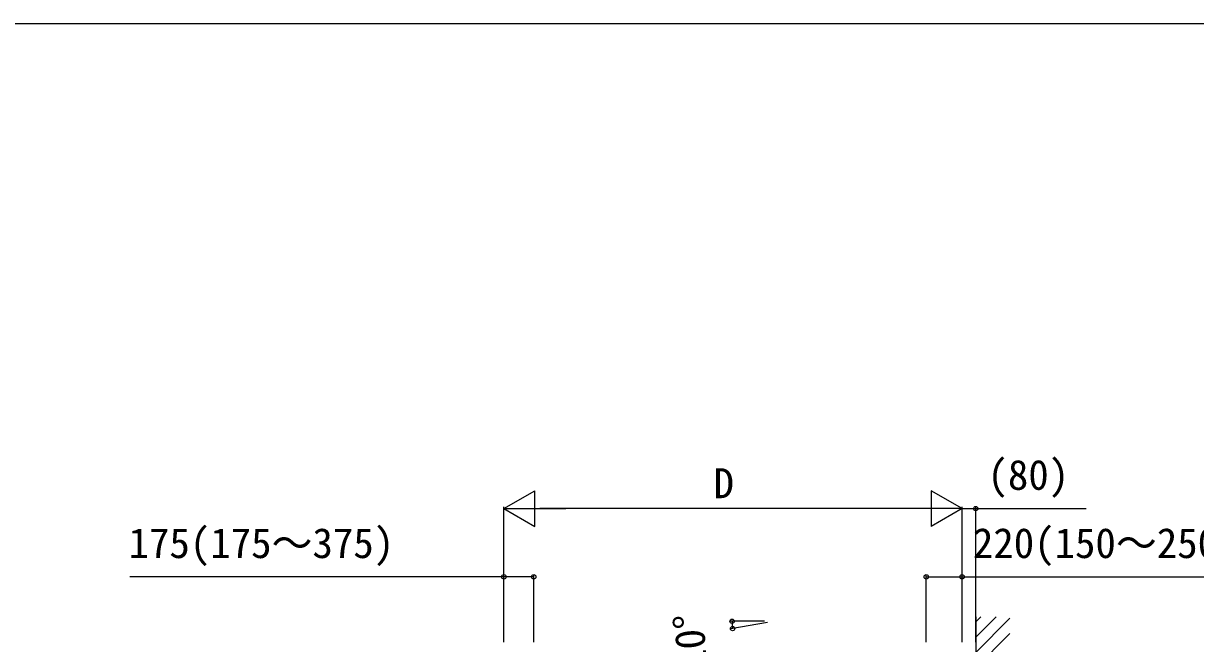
# Model space of a CAD drawing. Units: millimetres, scale not verified. Extents: x -1050 to 1050, y -1566 to 1557.
# Drawn here: x 1 to 688, y 1131 to 1494 of the extents above; entities that cross this region are included whole.
import ezdxf
from ezdxf.enums import TextEntityAlignment as Align

# ---------------------------------------------------------------- set-up
doc = ezdxf.new("R2010")
doc.units = ezdxf.units.MM
doc.header["$LTSCALE"] = 8
for name, color, linetype in [('0-6_YKK_D', 6, 'Continuous'), ('0-7_YKK_ZWAK', 7, 'Continuous'), ('0-8_YSS_K', 3, 'Continuous')]:
    doc.layers.add(name, color=color, linetype=linetype)
doc.styles.add('ＭＳ ゴシック', font='')
doc.styles.get('ＭＳ ゴシック').set_extended_font_data('MS Gothic')

msp = doc.modelspace()

# ---------------------------------------------------------------- linework, layer by layer
at = {"layer": '0-6_YKK_D'}
for p, q in [((282.71, 1209.914), (300.897, 1220.414)), ((300.897, 1199.414), (300.897, 1220.414)), ((551.36, 1209.914), (533.173, 1220.414)), ((533.173, 1220.414), (533.173, 1199.414)), ((282.71, 1131.692), (282.71, 1210.914)), ((282.71, 1209.914), (300.897, 1199.414)), ((282.71, 1209.914), (319.083, 1209.914)), ((530.36, 1209.914), (303.71, 1209.914)), ((551.36, 1209.914), (514.987, 1209.914)), ((551.36, 1209.914), (533.173, 1199.414)), ((551.36, 1131.692), (551.36, 1210.914)), ((551.36, 1131.692), (551.36, 1210.914)), ((559.36, 1131.692), (559.36, 1210.914)), ((282.71, 1131.692), (282.71, 1170.914)), ((300.21, 1131.692), (300.21, 1170.914)), ((530.36, 1131.692), (530.36, 1170.914)), ((551.36, 1131.692), (551.36, 1170.914)), ((435.426, 1143.875), (415.47, 1143.875)), ((437.303, 1143.14), (415.865, 1139.36))]:
    msp.add_line(p, q, dxfattribs=at)
for points in [[(551.36, 1209.914), (559.36, 1209.914), (624.051, 1209.914)], [(300.21, 1169.914), (282.71, 1169.914), (63.383, 1169.914)], [(530.36, 1169.914), (551.36, 1169.914), (772.596, 1169.914)]]:
    msp.add_lwpolyline(points, dxfattribs=at)
for centre in [(559.36, 1209.914), (282.71, 1169.914), (300.21, 1169.914), (530.36, 1169.914), (551.36, 1169.914), (416.47, 1143.875), (416.85, 1139.534)]:
    msp.add_circle(centre, 1.275, dxfattribs=at)
msp.add_arc((441.47, 1143.875), 25, 180, 190, dxfattribs=at)
at = {"layer": '0-7_YKK_ZWAK'}
msp.add_line((-1050, 1494.3), (1050, 1494.3), dxfattribs=at)
at = {"layer": '0-8_YSS_K'}
for p, q in [((559.36, 1146.528), (559.36, 814.59)), ((559.36, 1143.563), (562.325, 1146.528)), ((559.36, 1134.583), (571.305, 1146.528)), ((559.36, 1125.602), (579.36, 1145.602)), ((559.36, 1116.622), (579.36, 1136.622))]:
    msp.add_line(p, q, dxfattribs=at)

# ---------------------------------------------------------------- texts
at = {"layer": '0-6_YKK_D', "style": 'ＭＳ ゴシック'}
for s, p in [('(80)', (566.233, 1215.642)), ('D', (405.649, 1210.714)), ('175(175～375)', (62.701, 1175.642)), ('220(150～250)', (557.687, 1175.642))]:
    msp.add_text(s, height=17.6, dxfattribs=at).set_placement(p, align=Align.BOTTOM_LEFT)
msp.add_text('10°', height=17.6, rotation=94.545, dxfattribs=at).set_placement((407.302, 1116.536), align=Align.BOTTOM_LEFT)

doc.saveas('drawing.dxf')
